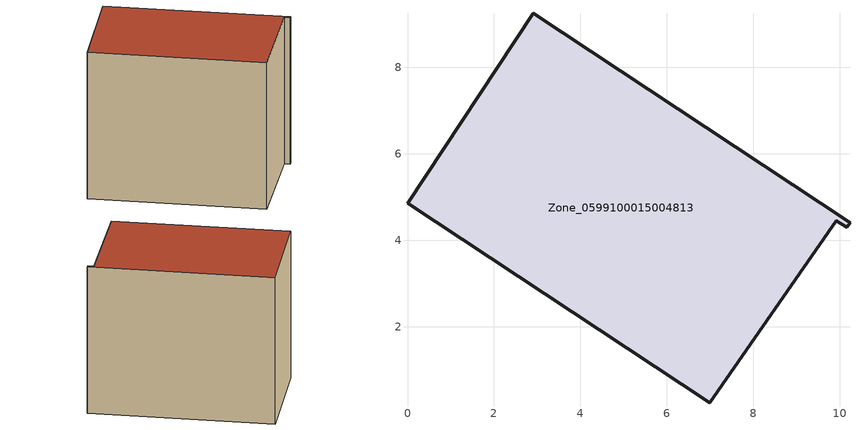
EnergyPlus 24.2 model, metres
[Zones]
Zone_0599100015004813
 floor ground (C_G): 6.99,0.23 0,4.85 2.91,9.26 10.24,4.4 10.17,4.3 9.92,4.45 z0.88
 wall outside (C_F): 10.24,4.4 2.91,9.26 0,4.85 6.99,0.23 9.92,4.45 10.17,4.3 10.24,4.4 z0.88:8.32
 roof outside (C_R): 6.99,0.23 9.92,4.45 10.17,4.3 10.24,4.4 2.91,9.26 0,4.85 z8.32
[BUILDING]
Pand.0599100015004813: North Axis=0; Terrain=City; Loads Convergence Tolerance Value=0.04; Temperature Convergence Tolerance Value=0.4; Solar Distribution=FullExterior; Maximum Number of Warmup Days=25; Minimum Number of Warmup Days=1
[Site:Location]
Rotterdam.The.Hague.AP_ZH_NLD Design_Conditions: Latitude=51.96; Longitude=4.45; Time Zone=1; Elevation=-4.5
[SITE:GROUNDTEMPERATURE:BUILDINGSURFACE]
18, 18, 18, 18, 18, 18, 18, 18, 18, 18, 18, 18
[MATERIAL] Thermal Absorptance=0.9; Solar Absorptance=0.7; Visible Absorptance=0.7
Name | Roughness | Thickness | Conductivity | Density | Specific Heat
G.TI.1975-1991 | MediumSmooth | 0.15 | 0.288461 | 540 | 1210
F.TI.1975-1991 | Rough | 0.3 | 0.230769 | 1920 | 840
R.TI.1975-1991 | MediumRough | 0.2 | 0.153846 | 1500 | 1000
[CONSTRUCTION]
C_G: G.TI.1975-1991
C_F: F.TI.1975-1991
C_R: R.TI.1975-1991
[ZONE]
Zone_0599100015004813: Type=1; Multiplier=1; Ceiling Height=Autocalculate; Volume=Autocalculate; Floor Area=autocalculate; Part of Total Floor Area=Yes
[ZONEINFILTRATION:DESIGNFLOWRATE]
Infil_Zone_0599100015004813: Zone or ZoneList or Space or SpaceList=Zone_0599100015004813; Schedule=AlwaysOn; Design Flow Rate Calculation Method=Flow/Area; Flow Rate per Floor Area=0.003; Constant Term Coefficient=1; Temperature Term Coefficient=0; Velocity Term Coefficient=0; Velocity Squared Term Coefficient=0
[HVACTEMPLATE:ZONE:IDEALLOADSAIRSYSTEM]
Zone_0599100015004813: Maximum Heating Supply Air Temperature=50; Minimum Cooling Supply Air Temperature=13; Maximum Heating Supply Air Humidity Ratio=0.0156; Minimum Cooling Supply Air Humidity Ratio=0.0077; Heating Limit=NoLimit; Cooling Limit=NoLimit; Dehumidification Control Type=ConstantSensibleHeatRatio; Cooling Sensible Heat Ratio=0.7; Dehumidification Setpoint=60; Humidification Control Type=None; Humidification Setpoint=30; Outdoor Air Method=None; Outdoor Air Flow Rate per Person=0.00944; Outdoor Air Flow Rate per Zone Floor Area=0; Outdoor Air Flow Rate per Zone=0; Demand Controlled Ventilation Type=None; Outdoor Air Economizer Type=NoEconomizer; Heat Recovery Type=None; Sensible Heat Recovery Effectiveness=0.7; Latent Heat Recovery Effectiveness=0.65
[ZONECONTROL:THERMOSTAT]
ThermostatControl_Zone_0599100015004813: Zone or ZoneList=Zone_0599100015004813; Control Type Schedule=DualSetpointControlType; Control 1=Thermostat_Zone_0599100015004813; Temperature Difference Between Cutout And Setpoint=0
[THERMOSTATSETPOINT:DUALSETPOINT]
Thermostat_Zone_0599100015004813: Heating Setpoint Temperature Schedule=HeatingSetpoint_Zone_0599100015004813; Cooling Setpoint Temperature Schedule=CoolingSetpoint_Zone_0599100015004813
[SCHEDULE:COMPACT]
HeatingSetpoint_Zone_0599100015004813: Through: 12/31, For: AllDays, Until: 24:00, 21
CoolingSetpoint_Zone_0599100015004813: Through: 12/31, For: AllDays, Until: 24:00, 24
DualSetpointControlType: Through: 12/31, For: AllDays, Until: 24:00, 4
AlwaysOn: Through: 12/31, For: AllDays, Until: 24:00, 1
